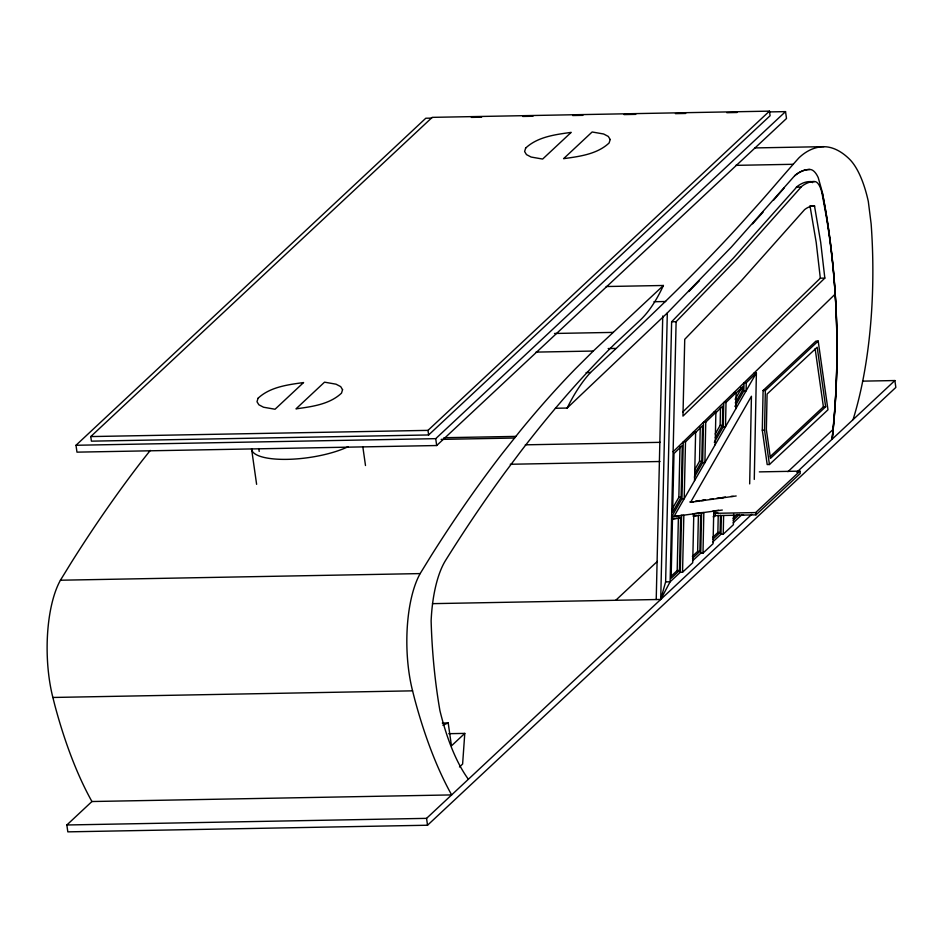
<?xml version="1.0" encoding="UTF-8"?>
<svg xmlns="http://www.w3.org/2000/svg" width="943" height="943" viewBox="0 0 943 943"><rect width="100%" height="100%" fill="white"/><g stroke="black" fill="none" stroke-linecap="round" stroke-linejoin="round"><path stroke-width="1.41" d="M692.362 556.358L697.631 551.431L698.398 515.232M694.59 469.932L699.529 461.316L700.248 427.214M692.504 558.28L699.883 551.384L700.649 515.184L693.777 516.139M694.72 473.586L701.781 461.268L702.535 425.753L695.274 432.802M700.743 553.176L701.604 512.627L703.843 512.591L702.995 553.14L700.743 553.176L692.527 560.861M694.366 477.134L702.653 462.695L703.513 422.193L705.753 422.146L715.878 412.303L715.183 444.719M705.753 422.146L704.904 462.648L702.653 462.695M712.66 537.38L717.871 532.512L718.236 515.338M715.207 433.992L720.134 425.411L720.511 407.47M712.825 539.278L720.122 532.465L720.487 515.302M715.348 437.623L722.385 425.364L722.786 406.044L715.537 413.105M712.849 541.86L720.982 534.257L721.371 515.609M714.311 442.361L723.246 426.79L723.764 402.484L726.016 402.449L736.141 392.594L735.799 408.779M720.982 534.257L723.234 534.209L723.623 515.573M726.016 402.449L725.497 426.743L723.246 426.79M733.63 513.864L733.406 524.709L723.234 534.209M735.116 399.29L740.738 389.494L740.774 387.42M735.257 402.92L742.978 389.459L743.049 386.335L735.788 393.396M734.927 406.433L743.85 390.874L744.015 382.787L746.267 382.74L756.392 372.898L754.27 479.421M746.267 382.74L746.102 390.826L743.85 390.874M749.673 483.9L751.43 396.249L690.594 502.277L736.177 495.971M762.298 430.197L763.099 390.52L815.943 341.107L818.194 341.071L827.978 409.792L769.441 464.522L767.189 464.557L762.298 430.197L764.549 430.161L769.441 464.522M764.549 430.161L765.351 390.473L818.194 341.071M656.222 599.536L662.752 315.988M822.119 191.535A325.017 120.386 88.9 0 1 832.15 439.179A322.506 119.455 88.9 0 0 835.746 302.173L834.201 279.234A322.506 119.455 88.9 0 0 822.119 191.535L818.241 177.661A34.443 12.754 88.9 0 0 809.907 169.481A136.523 50.568 88.9 0 0 794.654 175.752L731.414 247.007L667.314 312.97L660.713 599.453L432.472 603.65M693.8 513.97L692.716 562.735L682.543 572.248L680.292 572.295L670.119 581.796L660.713 599.453L665.628 581.878L671.628 321.775L733.23 258.264L797.295 186.408A128.826 47.716 88.9 0 1 808.917 181.634L815.412 181.645A22.326 8.263 88.9 0 1 822.119 193.775L826.092 215.417A312.911 115.895 88.9 0 1 834.213 415.674L832.15 439.179M814.504 181.516L813.42 181.551A128.826 47.716 88.9 0 0 801.786 186.325L737.732 258.182L676.119 321.693L670.119 581.796L665.628 581.878M670.945 576.385L677.192 570.539L678.382 518.002L680.622 517.955L679.431 570.503L671.11 578.283L672.477 519.086L680.622 517.955M671.793 509.656L678.842 497.374L679.986 446.947M681.094 497.326L682.272 445.461L673.986 453.524L672.63 512.073L681.094 497.326L678.842 497.374M680.292 572.295L681.589 515.397L683.84 515.349L682.543 572.248M722.314 510.033L671.628 516.776L681.966 498.753L683.251 441.902L685.502 441.854L695.628 432L694.543 480.706M685.502 441.854L684.205 498.717L681.966 498.753M713.757 511.212L713.061 543.722L702.995 553.14M448.75 733.689L464.781 733.395L462.612 764.054L459.477 766.977M673.868 516.729L756.392 372.898L754.152 372.933M862.574 381.137L894.872 380.548L895.85 387.42L427.533 825.231L67.825 831.856L66.847 824.984L91.931 801.526A363.114 134.495 88.9 0 1 54.942 705.659L52.867 697.466A84.964 31.473 88.9 0 1 60.435 580.216L71.491 562.24A2706.316 1002.385 88.9 0 1 142.063 460.773L150.279 450.412M91.931 801.526L451.65 794.914A363.114 134.495 88.9 0 1 414.661 699.046L412.574 690.842A84.964 31.473 88.9 0 1 420.154 573.592L431.21 555.627A2706.316 1002.385 88.9 0 1 501.77 454.161L519.911 431.281A2706.316 1002.385 88.9 0 1 575.419 368.819L593.277 351.044L663.412 285.481L606.149 286.531M853.061 419.635A240.606 89.113 88.9 0 0 871.132 223.833L868.303 201.401A92.956 34.431 88.9 0 0 849.325 159.002A202.12 74.862 88.9 0 0 830.394 147.544C818.866 144.562 807.102 149.902 798.898 157.894C782.702 175.869 767.307 194.564 750.97 212.411C700.908 269.132 645.637 320.809 590.518 372.509A294.122 108.94 88.9 0 0 567.144 408.048L555.403 408.26M773.673 200.081L784.175 187.987M752.597 223.833L763.146 212.034M688.779 291.576L699.47 280.649M682.673 412.091L820.327 278.185L824.83 278.102L820.693 242.327L814.469 205.727L811.098 205.798M824.83 278.102L682.968 416.099L684.736 339.315L741.363 280.719L804.591 209.629A104.626 38.746 88.9 0 1 814.033 205.751L814.469 205.727M673.125 451.744L835.168 294.122M567.144 408.048L667.314 312.97M769.382 111.911L785.531 111.616L786.509 118.488L436.692 445.532L76.972 452.145L75.994 445.273L425.812 118.229L431.682 118.123M90.764 436.574L432.224 117.356L769.453 111.144L770.113 115.73L428.652 434.959L91.412 441.159L90.764 436.574L427.992 430.373L769.453 111.144M75.994 445.273L435.713 438.66L785.531 111.616M464.781 733.395L451.461 745.854L448.196 722.951L442.302 723.057M615.755 600.278L657.389 561.356M770.337 456.436L823.404 406.81L825.655 406.775L817.18 347.213L767.083 394.044L766.364 429.584L770.455 458.369L825.655 406.775M733.006 518.355L737.167 514.465M733.171 520.265L739.418 514.418M733.194 522.846L741.328 515.232L743.579 515.196M787.9 471.689L832.869 429.654M66.847 824.984L426.554 818.359L751.795 514.312M796.788 472.243L894.872 380.548M714.853 513.322L755.638 512.579L799.97 471.135L800.289 473.421L755.968 514.866L715.171 515.621M442.833 725.214L448.196 722.951M695.521 501.157L699.824 500.568M702.665 500.179L705.494 499.778M716.869 498.21L719.733 497.81M722.586 497.421L725.438 497.02M671.628 516.776L681.589 515.397M692.987 513.817L701.604 512.627M712.932 511.059L718.649 510.269M671.581 518.945L677.015 518.19M692.905 515.986L697.018 515.42M713.721 513.381L717.812 512.815M471.335 117.392L481.602 117.203M522.717 116.449L532.995 116.26M572.637 115.529L582.915 115.341M624.03 114.586L635.771 114.362M675.412 113.643L685.691 113.455M726.805 112.688L737.084 112.5M754.954 147.921L823.958 146.66M735.764 165.355L793.028 164.294M796.352 187.162L800.855 187.079M809.978 205.81L814.575 206.317M653.947 301.736L665.687 301.512M671.628 321.775L676.119 321.693M554.508 333.468L613.233 332.396M608.176 348.556L615.508 348.427M536.013 352.104L593.277 351.044M586.11 372.591L590.518 372.509M740.738 389.494L742.978 389.459M763.099 390.52L765.351 390.473M733.89 392.642L736.141 392.594M713.639 412.339L715.878 412.303M720.134 425.411L722.385 425.364M693.376 432.047L695.628 432M443.917 437.717L515.868 436.397M441.147 439.391L514.56 438.035M525.286 444.825L660.371 442.338M510.257 464.262L660.017 461.504M699.529 461.316L701.781 461.268M759.351 471.889L799.97 471.135M730.919 496.407L733.324 496.372M720.923 497.798L723.328 497.751M709.737 499.201L713.332 499.13M701.026 500.544L703.431 500.497M689.781 501.959L693.376 501.888M717.871 532.512L720.122 532.465M697.631 551.431L699.883 551.384M60.435 580.216L420.154 573.592M677.192 570.539L679.431 570.503M52.867 697.466L412.574 690.842M810.013 181.598L810.909 181.728A22.326 8.263 88.9 0 1 812.548 182.624M810.084 206.399L816.202 242.41L820.327 278.185M815.129 348.71L823.404 406.81M755.638 512.579L755.968 514.866M435.713 438.66L436.692 445.532M427.992 430.373L428.652 434.959M426.554 818.359L427.533 825.231M362.866 447.041L365.495 465.524M258.783 448.562L259.195 451.414M256.614 484.337L251.557 448.797A55.248 16.243 -8.1 0 0 287.792 459.347A55.248 16.243 -8.1 0 0 348.167 446.652M713.191 516.788A2.416 2.134 46.9 0 0 715.1 515.809L715.301 515.279A2.416 2.134 46.9 0 0 715.006 513.522L714.617 513.027A2.416 2.134 46.9 0 0 714.134 512.627M794.654 175.752A140.931 52.195 88.9 0 1 809.907 169.481M663.412 285.481A223.927 82.937 88.9 0 1 639.955 320.384L614.86 343.841A2891.78 1071.071 88.9 0 0 520.63 451.626L505.354 472.007A2891.78 1071.071 88.9 0 0 445.662 560.272A85.884 31.814 88.9 0 0 431.128 620.895A249.978 92.591 88.9 0 0 439.921 710.621A187.963 69.617 88.9 0 0 468.376 779.272M258.052 398.252L257.003 401.73L258.865 404.783L263.521 407.223L275.038 409.238L303.587 382.552C287.839 384.744 270.099 386.936 258.052 398.252M342.557 389.683L341.507 393.148C329.461 404.476 311.72 406.669 295.984 408.861L324.533 382.163L336.05 384.19L340.694 386.63L342.557 389.683M525.664 148.075L524.614 151.54L526.477 154.605L531.121 157.045L542.638 159.061L571.187 132.374C555.451 134.566 537.71 136.747 525.664 148.075M610.168 139.505L609.119 142.971C597.072 154.298 579.332 156.479 563.584 158.672L592.133 131.985L603.65 134L608.306 136.44L610.168 139.505"/></g></svg>
